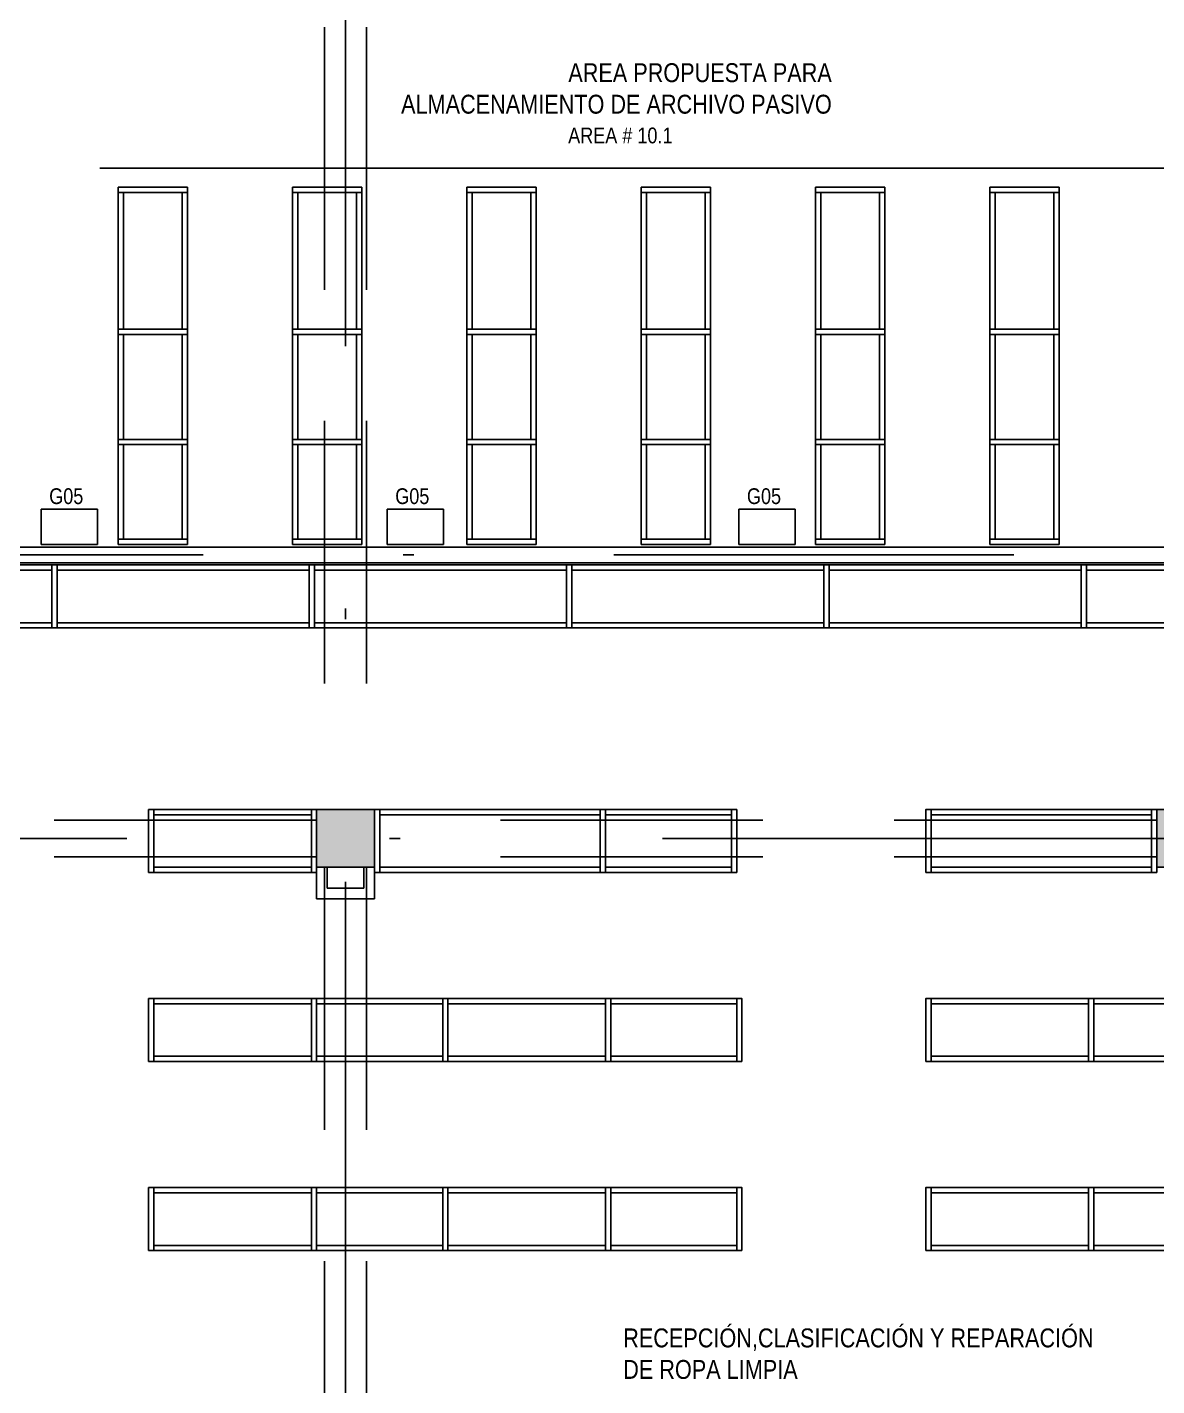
# Model space of a CAD drawing. Extents: x -28 to 131, y -33 to 63.
# Drawn here: x 28.97 to 39.73, y 11.91 to 24.85 of the extents above; entities that cross this region are included whole.
import ezdxf

# ---------------------------------------------------------------- set-up
doc = ezdxf.new("R2010")
doc.units = 0
doc.header["$LTSCALE"] = 10
for name, pattern in [('DASHDOT', [1, 0.5, -0.25, 0, -0.25]), ('DASHDOT2', [12.7, 6.35, -3.175, 0, -3.175]), ('HIDDEN', [0.375, 0.25, -0.125]), ('PHANTOM2', [1.25, 0.625, -0.125, 0.125, -0.125, 0.125, -0.125])]:
    doc.linetypes.add(name, pattern=pattern)
for name, color, linetype in [('arq-columnas', 6, 'Continuous'), ('arq-ejes', 251, 'DASHDOT2'), ('arq-ejes-principales', 1, 'DASHDOT'), ('arq-equipamiento', 1, 'Continuous'), ('arq-hatch', 252, 'Continuous'), ('arq-indicacion de corte', 5, 'PHANTOM2'), ('arq-mobiliario', 1, 'Continuous'), ('arq-pared mamposteria', 4, 'Continuous'), ('arq-paredes-liv', 3, 'Continuous'), ('arq-text-aposentos', 3, 'Continuous'), ('arq-text-codigo', 1, 'Continuous'), ('arq-text-mobiliario', 2, 'Continuous'), ('arq-vigas', 251, 'HIDDEN')]:
    doc.layers.add(name, color=color, linetype=linetype)
doc.styles.add('dape 2', font='ARIALN.TTF')

# ---------------------------------------------------------------- blocks, each defined once
blk = doc.blocks.new('0.66x1.30')
for points in [[(0.66, 1.4), (0.66, 1.35), (0, 1.35), (0, 1.4)], [(0, 0.05), (0, 1.35), (0.05, 1.35), (0.05, 0.05)], [(0.66, 0.05), (0.66, 1.35), (0.61, 1.35), (0.61, 0.05)], [(0.66, 0), (0.66, 0.05), (0, 0.05), (0, 0)]]:
    blk.add_lwpolyline(points, close=True)
blk = doc.blocks.new('0.66x1.00')
for points in [[(0.66, 1.1), (0.66, 1.05), (0, 1.05), (0, 1.1)], [(0.66, 1.1), (0.66, 1.05), (0, 1.05), (0, 1.1)], [(0, 0.05), (0, 1.05), (0.05, 1.05), (0.05, 0.05)], [(0, 0.05), (0, 1.05), (0.05, 1.05), (0.05, 0.05)], [(0.66, 0.05), (0.66, 1.05), (0.61, 1.05), (0.61, 0.05)], [(0.66, 0.05), (0.66, 1.05), (0.61, 1.05), (0.61, 0.05)], [(0.66, 0), (0.66, 0.05), (0, 0.05), (0, 0)], [(0.66, 0), (0.66, 0.05), (0, 0.05), (0, 0)]]:
    blk.add_lwpolyline(points, close=True)
blk = doc.blocks.new('0.66x0.90')
for points in [[(0.66, 1), (0.66, 0.95), (0, 0.95), (0, 1)], [(0, 0.05), (0, 0.95), (0.05, 0.95), (0.05, 0.05)], [(0.66, 0.05), (0.66, 0.95), (0.61, 0.95), (0.61, 0.05)], [(0.66, 0), (0.66, 0.05), (0, 0.05), (0, 0)]]:
    blk.add_lwpolyline(points, close=True)
blk = doc.blocks.new('0.60x2.40')
for points in [[(0, 0), (0.05, 0), (0.05, 0.6), (0, 0.6)], [(0.05, 0.6), (2.45, 0.6), (2.45, 0.55), (0.05, 0.55)], [(2.5, 0), (2.45, 0), (2.45, 0.6), (2.5, 0.6)], [(0.05, 0), (2.45, 0), (2.45, 0.05), (0.05, 0.05)]]:
    blk.add_lwpolyline(points, close=True)
blk = doc.blocks.new('0.60x1.50')
for points in [[(0, 0), (0.05, 0), (0.05, 0.6), (0, 0.6)], [(0.05, 0.6), (1.55, 0.6), (1.55, 0.55), (0.05, 0.55)], [(1.6, 0), (1.55, 0), (1.55, 0.6), (1.6, 0.6)], [(0.05, 0), (1.55, 0), (1.55, 0.05), (0.05, 0.05)]]:
    blk.add_lwpolyline(points, close=True)
blk = doc.blocks.new('0.60x1.20')
for points in [[(0, 0), (0.05, 0), (0.05, 0.6), (0, 0.6)], [(0.05, 0.6), (1.25, 0.6), (1.25, 0.55), (0.05, 0.55)], [(1.3, 0), (1.25, 0), (1.25, 0.6), (1.3, 0.6)], [(0.05, 0), (1.25, 0), (1.25, 0.05), (0.05, 0.05)]]:
    blk.add_lwpolyline(points, close=True)
blk = doc.blocks.new('0.60x2.10')
for points in [[(0, 0), (0.05, 0), (0.05, 0.6), (0, 0.6)], [(0.05, 0.6), (2.15, 0.6), (2.15, 0.55), (0.05, 0.55)], [(2.2, 0), (2.15, 0), (2.15, 0.6), (2.2, 0.6)], [(0.05, 0), (2.15, 0), (2.15, 0.05), (0.05, 0.05)]]:
    blk.add_lwpolyline(points, close=True)

msp = doc.modelspace()

# ---------------------------------------------------------------- linework, layer by layer
at = {"layer": 'arq-columnas'}
for points in [[(31.725, 17.4), (32.275, 17.4), (32.275, 16.85), (31.725, 16.85)], [(39.725, 17.4), (40.275, 17.4), (40.275, 16.85), (39.725, 16.85)]]:
    msp.add_lwpolyline(points, close=True, dxfattribs=at)
at = {"layer": 'arq-ejes', "ltscale": 0.06}
msp.add_line((3.675, 19.825), (56, 19.825), dxfattribs=at)
at = {"layer": 'arq-ejes-principales'}
for p, q in [((32, 36.913), (32, -2.679)), ((-5.381, 17.125), (59.93, 17.125))]:
    msp.add_line(p, q, dxfattribs=at)
at = {"layer": 'arq-equipamiento'}
for points in [[(29.102, 19.925), (29.637, 19.925), (29.637, 20.259), (29.102, 20.259)], [(32.397, 19.925), (32.932, 19.925), (32.932, 20.259), (32.397, 20.259)], [(35.746, 19.925), (36.28, 19.925), (36.28, 20.259), (35.746, 20.259)]]:
    msp.add_lwpolyline(points, close=True, dxfattribs=at)
at = {"layer": 'arq-hatch'}
for points in [[(31.725, 17.4), (32.275, 17.4), (31.725, 16.85), (32.275, 16.85)], [(39.725, 17.4), (40.275, 17.4), (39.725, 16.85), (40.275, 16.85)]]:
    msp.add_solid(points, dxfattribs=at)
at = {"layer": 'arq-indicacion de corte', "ltscale": 3}
msp.add_line((-7.841, 23.508), (63.8, 23.508), dxfattribs=at)
at = {"layer": 'arq-pared mamposteria'}
for p, q in [((40.125, 19.9), (25.041, 19.9)), ((53.072, 19.75), (24.275, 19.75))]:
    msp.add_line(p, q, dxfattribs=at)
at = {"layer": 'arq-paredes-liv'}
for p, q in [((31.725, 16.85), (31.725, 16.55)), ((31.825, 16.85), (31.725, 16.85)), ((31.825, 16.85), (31.825, 16.65)), ((32.175, 16.85), (32.175, 16.65)), ((32.275, 16.85), (32.175, 16.85)), ((32.275, 16.85), (32.275, 16.55)), ((31.825, 16.65), (32.175, 16.65)), ((31.725, 16.55), (32.275, 16.55)), ((31.725, 16.55), (32.275, 16.55))]:
    msp.add_line(p, q, dxfattribs=at)
at = {"layer": 'arq-vigas'}
for p, q in [((31.8, 24.85), (31.8, 17.4)), ((32.2, 24.85), (32.2, 17.4)), ((31.725, 17.3), (24.275, 17.3)), ((39.725, 17.3), (32.275, 17.3)), ((31.725, 16.95), (24.275, 16.95)), ((39.725, 16.95), (32.275, 16.95)), ((31.8, 16.85), (31.8, 9.4)), ((32.2, 16.85), (32.2, 9.4))]:
    msp.add_line(p, q, dxfattribs=at)

# ---------------------------------------------------------------- block references
at = {"layer": 'arq-mobiliario'}
for name, p in [('0.66x1.30', (29.835, 21.925)), ('0.66x1.30', (29.835, 21.925)), ('0.66x1.30', (31.495, 21.925)), ('0.66x1.30', (31.495, 21.925)), ('0.66x1.30', (33.155, 21.925)), ('0.66x1.30', (33.155, 21.925)), ('0.66x1.30', (34.815, 21.925)), ('0.66x1.30', (34.815, 21.925)), ('0.66x1.30', (36.475, 21.925)), ('0.66x1.30', (36.475, 21.925)), ('0.66x1.30', (38.135, 21.925)), ('0.66x1.30', (38.135, 21.925)), ('0.66x1.00', (29.835, 20.875)), ('0.66x1.00', (31.495, 20.875)), ('0.66x1.00', (33.155, 20.875)), ('0.66x1.00', (34.815, 20.875)), ('0.66x1.00', (36.475, 20.875)), ('0.66x1.00', (38.135, 20.875)), ('0.66x0.90', (29.835, 19.925)), ('0.66x0.90', (31.495, 19.925)), ('0.66x0.90', (33.155, 19.925)), ('0.66x0.90', (34.815, 19.925)), ('0.66x0.90', (36.475, 19.925)), ('0.66x0.90', (38.135, 19.925)), ('0.60x2.40', (26.754, 19.129)), ('0.60x2.40', (29.204, 19.129)), ('0.60x2.40', (31.654, 19.129)), ('0.60x2.40', (34.104, 19.129)), ('0.60x2.40', (36.554, 19.129)), ('0.60x2.40', (39.004, 19.129)), ('0.60x1.50', (30.125, 16.8)), ('0.60x2.10', (32.275, 16.8)), ('0.60x1.20', (34.425, 16.8)), ('0.60x2.10', (37.525, 16.8)), ('0.60x1.50', (30.125, 15)), ('0.60x1.20', (31.675, 15)), ('0.60x1.50', (32.925, 15)), ('0.60x1.20', (34.475, 15)), ('0.60x1.50', (37.525, 15)), ('0.60x1.20', (39.075, 15)), ('0.60x1.50', (30.125, 13.2)), ('0.60x1.20', (31.675, 13.2)), ('0.60x1.50', (32.925, 13.2)), ('0.60x1.20', (34.475, 13.2)), ('0.60x1.50', (37.525, 13.2)), ('0.60x1.20', (39.075, 13.2))]:
    msp.add_blockref(name, p, dxfattribs=at)

# ---------------------------------------------------------------- texts
at = {"layer": 'arq-text-aposentos', "char_height": 0.18, "style": 'dape 2'}
for s, insert, width, attachment_point in [('AREA PROPUESTA PARA ALMACENAMIENTO DE ARCHIVO PASIVO', (36.63, 24.024), 4.10521, 9), ('RECEPCIÓN,CLASIFICACIÓN Y REPARACIÓN DE ROPA LIMPIA', (34.644, 11.976), 4.62467, 7)]:
    msp.add_mtext(s, dxfattribs=dict(at, insert=insert, width=width, attachment_point=attachment_point))
at = {"layer": 'arq-text-codigo', "style": 'dape 2'}
msp.add_text('AREA # 10.1', height=0.15, dxfattribs=at).set_placement((34.12, 23.744))
at = {"layer": 'arq-text-mobiliario', "char_height": 0.15, "width": 0.25893, "attachment_point": 3, "style": 'dape 2'}
for insert in [(29.503, 20.459), (32.798, 20.459), (36.147, 20.459)]:
    msp.add_mtext('G05', dxfattribs=dict(at, insert=insert))

doc.saveas('drawing.dxf')
